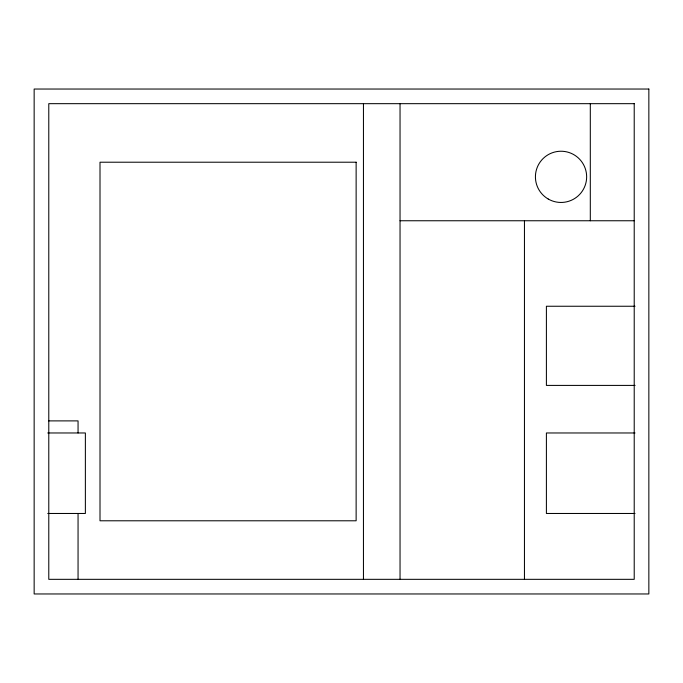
<?xml version="1.0" encoding="UTF-8"?>
<svg xmlns="http://www.w3.org/2000/svg" width="683" height="683" viewBox="0 0 683 683"><rect width="100%" height="100%" fill="white"/><g stroke="black" fill="none" stroke-linecap="round" stroke-linejoin="round"><path stroke-width="1.02" d="M400.042 220.754L634.217 220.754M635.028 306.249L546.4 306.249L546.4 385.408L635.088 385.408M48.783 420.89L78.058 420.89L78.058 432.971M47.742 432.971L85.375 432.971L85.375 513.471L47.742 513.471M635.028 432.971L546.4 432.971L546.4 513.471L635.028 513.471M590.308 103.671L590.308 220.754M524.45 220.754L524.45 579.329M400.042 103.671L400.042 579.329M363.45 103.671L363.45 579.329M78.058 513.471L78.058 579.329M648.85 89.038L34.15 89.038L34.15 593.962L648.85 593.962L648.85 89.038M634.217 103.671L48.783 103.671L48.783 579.329L634.217 579.329L634.217 103.671M356.133 162.213L100.008 162.213L100.008 520.788L356.133 520.788L356.133 162.213M548.227 199.026A25.613 25.613 0 0 0 586.646 176.846A25.613 25.613 0 0 0 548.227 154.665A25.613 25.613 0 0 0 548.227 199.026"/></g></svg>
